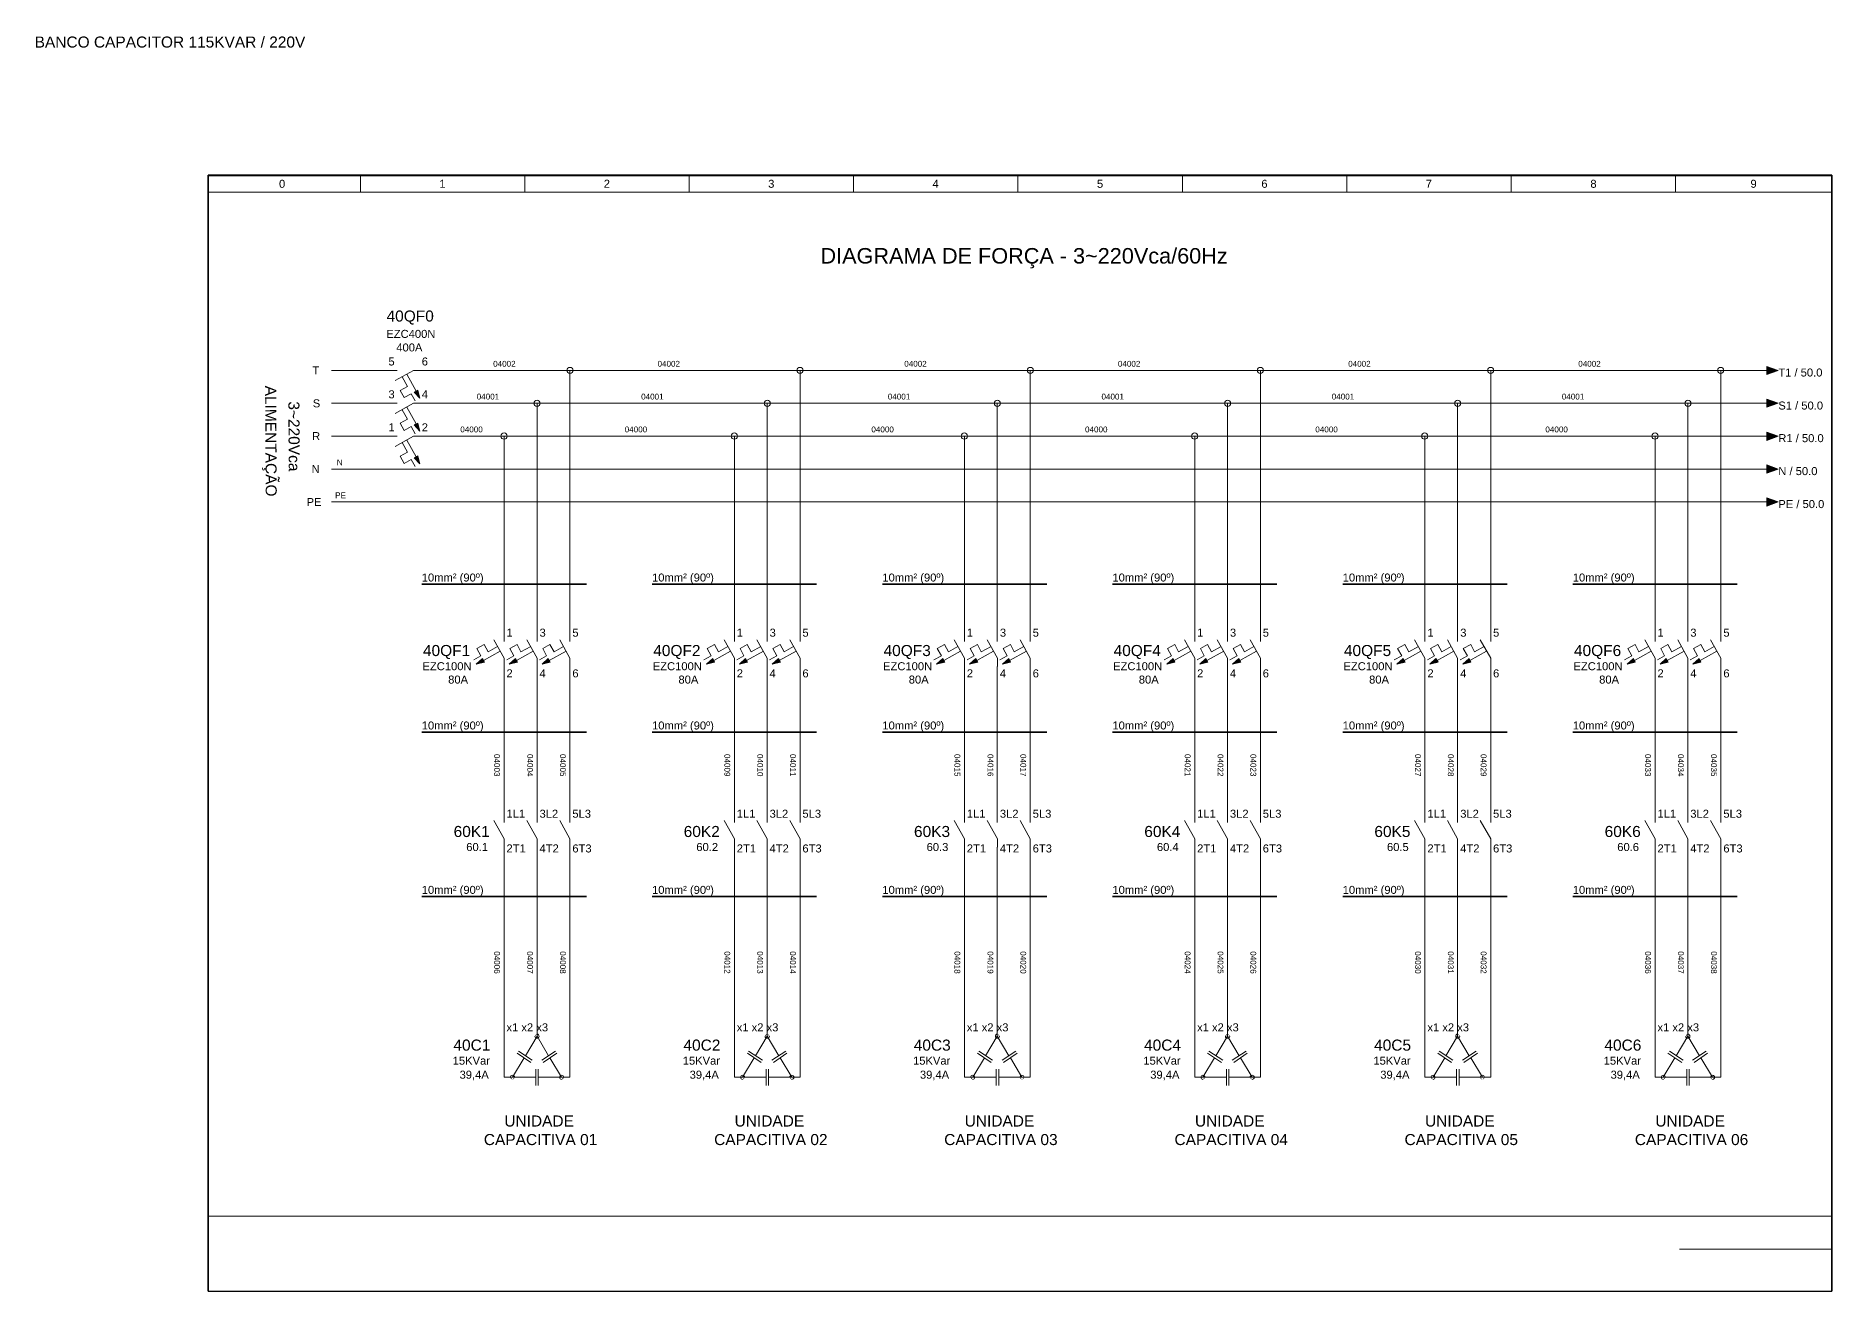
# Model space of a CAD drawing. Header units: millimetres. Extents: x 1004 to 59588, y 686 to 38112.
# Drawn here: x 1458 to 5899, y 686 to 3789 of the extents above; entities that cross this region are included whole.
import ezdxf

# ---------------------------------------------------------------- set-up
doc = ezdxf.new("R2010")
doc.units = ezdxf.units.MM
for name, color, linetype in [('PDF11_Geometry', 7, 'Continuous'), ('PDF11_Solid Fills', 7, 'Continuous'), ('PDF11_Text', 7, 'Continuous')]:
    doc.layers.add(name, color=color, linetype=linetype)
doc.styles.add('PDF Arial', font='arial.ttf')

msp = doc.modelspace()

# ---------------------------------------------------------------- hatches: boundary and pattern name
at = {"layer": 'PDF11_Geometry', "transparency": 33554559}
msp.add_hatch(color=256, dxfattribs=at).paths.add_polyline_path([(5741.71, 2635.75), (5745.24, 2635.75), (5747.01, 2636.93), (5745.24, 2638.11), (5741.71, 2638.11)])
h = msp.add_hatch(color=256, dxfattribs=at)
h.paths.add_polyline_path([(2697.01, 1315.75), (2701.71, 1315.75)], flags=0)
h.paths.add_polyline_path([(2697.01, 1321.05, 0.4166667), (2691.71, 1315.75)], flags=0)
h = msp.add_hatch(color=256, dxfattribs=at)
h.paths.add_polyline_path([(3265.83, 1315.75), (3271.12, 1315.75)], flags=0)
h.paths.add_polyline_path([(3271.12, 1315.75, 0.4166667), (3265.83, 1321.05)], flags=0)
h.paths.add_polyline_path([(3265.83, 1321.05, 0.4166667), (3260.53, 1315.75)], flags=0)
h = msp.add_hatch(color=256, dxfattribs=at)
h.paths.add_polyline_path([(3834.65, 1315.75), (3839.95, 1315.75)], flags=0)
h.paths.add_polyline_path([(3839.95, 1315.75, 0.4166667), (3834.65, 1321.05)], flags=0)
h = msp.add_hatch(color=256, dxfattribs=at)
h.paths.add_polyline_path([(4404.06, 1315.75), (4409.36, 1315.75)], flags=0)
h.paths.add_polyline_path([(4409.36, 1315.75, 0.4166667), (4404.06, 1321.05)], flags=0)
h.paths.add_polyline_path([(4404.06, 1321.05, 0.4166667), (4398.77, 1315.75)], flags=0)
h = msp.add_hatch(color=256, dxfattribs=at)
h.paths.add_polyline_path([(4972.89, 1315.75), (4978.18, 1315.75)], flags=0)
h.paths.add_polyline_path([(4978.18, 1315.75, 0.4166667), (4972.89, 1321.05)], flags=0)
h = msp.add_hatch(color=256, dxfattribs=at)
h.paths.add_polyline_path([(5542.3, 1315.75), (5547.01, 1315.75)], flags=0)
h.paths.add_polyline_path([(5542.3, 1321.05, 0.4166667), (5537.01, 1315.75)], flags=0)
h = msp.add_hatch(color=256, dxfattribs=at)
h.paths.add_polyline_path([(2635.83, 1214.58), (2641.12, 1214.58)], flags=0)
h.paths.add_polyline_path([(2630.53, 1214.58, 0.4166667), (2635.83, 1209.28)], flags=0)
h.paths.add_polyline_path([(2635.83, 1209.28, 0.4166667), (2641.12, 1214.58)], flags=0)
h = msp.add_hatch(color=256, dxfattribs=at)
h.paths.add_polyline_path([(2757.59, 1214.58), (2762.89, 1214.58)], flags=0)
h.paths.add_polyline_path([(2757.59, 1209.28, 0.4166667), (2762.89, 1214.58)], flags=0)
h = msp.add_hatch(color=256, dxfattribs=at)
h.paths.add_polyline_path([(3204.65, 1214.58), (3209.95, 1214.58)], flags=0)
h.paths.add_polyline_path([(3204.65, 1209.28, 0.4166667), (3209.95, 1214.58)], flags=0)
h = msp.add_hatch(color=256, dxfattribs=at)
h.paths.add_polyline_path([(3327.01, 1214.58), (3331.71, 1214.58)], flags=0)
h.paths.add_polyline_path([(3321.71, 1214.58, 0.4166667), (3327.01, 1209.28)], flags=0)
h = msp.add_hatch(color=256, dxfattribs=at)
h.paths.add_polyline_path([(3774.06, 1214.58), (3778.77, 1214.58)], flags=0)
h.paths.add_polyline_path([(3768.77, 1214.58, 0.4166667), (3774.06, 1209.28)], flags=0)
h = msp.add_hatch(color=256, dxfattribs=at)
h.paths.add_polyline_path([(3895.83, 1214.58), (3901.12, 1214.58)], flags=0)
h.paths.add_polyline_path([(3890.53, 1214.58, 0.4166667), (3895.83, 1209.28)], flags=0)
h.paths.add_polyline_path([(3895.83, 1209.28, 0.4166667), (3901.12, 1214.58)], flags=0)
h = msp.add_hatch(color=256, dxfattribs=at)
h.paths.add_polyline_path([(4342.89, 1214.58), (4348.18, 1214.58)], flags=0)
h.paths.add_polyline_path([(4342.89, 1209.28, 0.4166667), (4348.18, 1214.58)], flags=0)
h = msp.add_hatch(color=256, dxfattribs=at)
h.paths.add_polyline_path([(4465.24, 1214.58), (4469.95, 1214.58)], flags=0)
h.paths.add_polyline_path([(4459.95, 1214.58, 0.4166667), (4465.24, 1209.28)], flags=0)
h = msp.add_hatch(color=256, dxfattribs=at)
h.paths.add_polyline_path([(4912.3, 1214.58), (4917.01, 1214.58)], flags=0)
h.paths.add_polyline_path([(4907.01, 1214.58, 0.4166667), (4912.3, 1209.28)], flags=0)
h = msp.add_hatch(color=256, dxfattribs=at)
h.paths.add_polyline_path([(5034.06, 1214.58), (5039.36, 1214.58)], flags=0)
h.paths.add_polyline_path([(5028.77, 1214.58, 0.4166667), (5034.06, 1209.28)], flags=0)
h.paths.add_polyline_path([(5034.06, 1209.28, 0.4166667), (5039.36, 1214.58)], flags=0)
h = msp.add_hatch(color=256, dxfattribs=at)
h.paths.add_polyline_path([(5481.12, 1214.58), (5486.42, 1214.58)], flags=0)
h.paths.add_polyline_path([(5481.12, 1209.28, 0.4166667), (5486.42, 1214.58)], flags=0)
h = msp.add_hatch(color=256, dxfattribs=at)
h.paths.add_polyline_path([(5603.48, 1214.58), (5608.18, 1214.58)], flags=0)
h.paths.add_polyline_path([(5598.18, 1214.58, 0.4166667), (5603.48, 1209.28)], flags=0)

# ---------------------------------------------------------------- linework, layer by layer
at = {"layer": 'PDF11_Geometry', "lineweight": 25}
for points in [[(5898.18, 3445.17), (1883.48, 3445.17), (1883.48, 685.75), (5898.18, 685.75)], [(1883.48, 685.75), (1883.48, 3445.17)], [(5898.18, 3443.99), (1883.48, 3443.99)], [(5898.18, 685.75), (5898.18, 3445.17)]]:
    msp.add_lwpolyline(points, close=True, dxfattribs=at)
at = {"layer": 'PDF11_Geometry', "lineweight": 13}
for points in [[(2259.95, 3443.99), (2259.95, 3403.4)], [(2666.42, 3443.99), (2666.42, 3403.4)], [(3072.89, 3443.99), (3072.89, 3403.4)], [(3479.36, 3443.99), (3479.36, 3403.4)], [(3885.83, 3443.99), (3885.83, 3403.4)], [(4292.3, 3443.99), (4292.3, 3403.4)], [(4698.77, 3443.99), (4698.77, 3403.4)], [(5105.24, 3443.99), (5105.24, 3403.4)], [(5511.71, 3443.99), (5511.71, 3403.4)], [(1883.48, 3403.4), (5898.18, 3403.4)]]:
    msp.add_lwpolyline(points, dxfattribs=at)
at = {"layer": 'PDF11_Geometry', "lineweight": 18}
for points in [[(2188.77, 2962.23), (2331.12, 2962.23), (2351.12, 2962.23)], [(2345.83, 2936.93), (2391.71, 2962.23), (2412.3, 2962.23), (2778.18, 2962.23), (2778.18, 2311.64), (2778.18, 2291.64)], [(2363.48, 2946.34), (2376.42, 2922.81), (2358.18, 2912.81), (2368.18, 2895.17), (2385.83, 2904.58), (2395.83, 2886.93)], [(2374.65, 2952.81), (2397.59, 2911.05)], [(2757.59, 2962.23), (2798.18, 2962.23), (3347.01, 2962.23), (3347.01, 2311.64), (3347.01, 2291.64)], [(2778.18, 2962.23), (2778.18, 2941.64)], [(3327.01, 2962.23), (3367.59, 2962.23), (3916.42, 2962.23), (3916.42, 2311.64), (3916.42, 2291.64)], [(3347.01, 2962.23), (3347.01, 2941.64)], [(3895.83, 2962.23), (3936.42, 2962.23), (4485.24, 2962.23), (4485.24, 2311.64), (4485.24, 2291.64)], [(3916.42, 2962.23), (3916.42, 2941.64)], [(4465.24, 2962.23), (4505.83, 2962.23), (5054.65, 2962.23), (5054.65, 2311.64), (5054.65, 2291.64)], [(4485.24, 2962.23), (4485.24, 2941.64)], [(5034.06, 2962.23), (5074.65, 2962.23), (5623.48, 2962.23), (5623.48, 2311.64), (5623.48, 2291.64)], [(5054.65, 2962.23), (5054.65, 2941.64)], [(5603.48, 2962.23), (5644.06, 2962.23), (5745.24, 2962.23)], [(5623.48, 2962.23), (5623.48, 2941.64)], [(5725.24, 2962.23), (5737.59, 2962.23)], [(2188.77, 2881.05), (2331.12, 2881.05), (2351.12, 2881.05)], [(2345.83, 2855.75), (2391.71, 2881.05), (2412.3, 2881.05), (2697.01, 2881.05), (2697.01, 2311.64), (2697.01, 2291.64)], [(2395.83, 2805.75), (2385.83, 2823.4), (2368.18, 2813.99), (2358.18, 2831.64), (2376.42, 2841.64), (2363.48, 2865.17)], [(2374.65, 2871.64), (2397.59, 2829.87)], [(2676.42, 2881.05), (2717.01, 2881.05), (3265.83, 2881.05), (3265.83, 2311.64), (3265.83, 2291.64)], [(2697.01, 2881.05), (2697.01, 2860.46)], [(3245.24, 2881.05), (3286.42, 2881.05), (3834.65, 2881.05), (3834.65, 2311.64), (3834.65, 2291.64)], [(3265.83, 2881.05), (3265.83, 2860.46)], [(3814.65, 2881.05), (3855.24, 2881.05), (4404.06, 2881.05), (4404.06, 2311.64), (4404.06, 2291.64)], [(3834.65, 2881.05), (3834.65, 2860.46)], [(4383.48, 2881.05), (4424.06, 2881.05), (4972.89, 2881.05), (4972.89, 2311.64), (4972.89, 2291.64)], [(4404.06, 2881.05), (4404.06, 2860.46)], [(4952.89, 2881.05), (4993.48, 2881.05), (5542.3, 2881.05), (5542.3, 2311.64), (5542.3, 2291.64)], [(4972.89, 2881.05), (4972.89, 2860.46)], [(5521.71, 2881.05), (5562.3, 2881.05), (5745.24, 2881.05)], [(5542.3, 2881.05), (5542.3, 2860.46)], [(5725.24, 2881.05), (5737.59, 2881.05)], [(2188.77, 2799.87), (2331.12, 2799.87), (2351.12, 2799.87)], [(2345.83, 2773.99), (2391.71, 2799.87), (2412.3, 2799.87), (2615.24, 2799.87), (2615.24, 2311.64), (2615.24, 2291.64)], [(2595.24, 2799.87), (2635.83, 2799.87), (3184.65, 2799.87), (3184.65, 2311.64), (3184.65, 2291.64)], [(2615.24, 2799.87), (2615.24, 2779.28)], [(3164.06, 2799.87), (3204.65, 2799.87), (3753.48, 2799.87), (3753.48, 2311.64), (3753.48, 2291.64)], [(3184.65, 2799.87), (3184.65, 2779.28)], [(3733.48, 2799.87), (3774.06, 2799.87), (4322.89, 2799.87), (4322.89, 2311.64), (4322.89, 2291.64)], [(3753.48, 2799.87), (3753.48, 2779.28)], [(4302.3, 2799.87), (4342.89, 2799.87), (4891.71, 2799.87), (4891.71, 2311.64), (4891.71, 2291.64)], [(4322.89, 2799.87), (4322.89, 2779.28)], [(4871.71, 2799.87), (4912.3, 2799.87), (5461.12, 2799.87), (5461.12, 2311.64), (5461.12, 2291.64)], [(4891.71, 2799.87), (4891.71, 2779.28)], [(5440.53, 2799.87), (5481.12, 2799.87), (5745.24, 2799.87)], [(5461.12, 2799.87), (5461.12, 2779.28)], [(5725.24, 2799.87), (5737.59, 2799.87)], [(2395.83, 2724.58), (2385.83, 2742.23), (2368.18, 2732.23), (2358.18, 2750.46), (2376.42, 2759.87), (2363.48, 2783.99)], [(2374.65, 2789.87), (2397.59, 2748.7)], [(2188.77, 2718.11), (5745.24, 2718.11)], [(5725.24, 2718.11), (5737.59, 2718.11)], [(2188.77, 2636.93), (5745.24, 2636.93)], [(5725.24, 2636.93), (5737.59, 2636.93)], [(2540.53, 2246.93), (2558.18, 2256.93), (2548.18, 2274.58), (2566.42, 2284.58), (2575.83, 2266.34), (2599.36, 2279.28)], [(2564.65, 2245.17), (2605.83, 2268.11)], [(2589.95, 2296.34), (2615.24, 2251.05), (2615.24, 2230.46), (2615.24, 1864.58), (2615.24, 1844.58)], [(2621.71, 2246.93), (2639.36, 2256.93), (2629.36, 2274.58), (2647.59, 2284.58), (2657.01, 2266.34), (2681.12, 2279.28)], [(2645.83, 2245.17), (2687.01, 2268.11)], [(2671.12, 2296.34), (2697.01, 2251.05), (2697.01, 2230.46), (2697.01, 1864.58), (2697.01, 1844.58)], [(2702.89, 2246.93), (2720.53, 2256.93), (2711.12, 2274.58), (2728.77, 2284.58), (2738.77, 2266.34), (2762.3, 2279.28)], [(2727.01, 2245.17), (2768.77, 2268.11)], [(2752.89, 2296.34), (2778.18, 2251.05), (2778.18, 2230.46), (2778.18, 1864.58), (2778.18, 1844.58)], [(3109.36, 2246.93), (3127.01, 2256.93), (3117.59, 2274.58), (3135.24, 2284.58), (3145.24, 2266.34), (3168.77, 2279.28)], [(3133.48, 2245.17), (3175.24, 2268.11)], [(3159.36, 2296.34), (3184.65, 2251.05), (3184.65, 2230.46), (3184.65, 1864.58), (3184.65, 1844.58)], [(3190.53, 2246.93), (3208.18, 2256.93), (3198.77, 2274.58), (3216.42, 2284.58), (3226.42, 2266.34), (3249.95, 2279.28)], [(3214.65, 2245.17), (3256.42, 2268.11)], [(3240.53, 2296.34), (3265.83, 2251.05), (3265.83, 2230.46), (3265.83, 1864.58), (3265.83, 1844.58)], [(3271.71, 2246.93), (3289.95, 2256.93), (3279.95, 2274.58), (3297.59, 2284.58), (3307.59, 2266.34), (3331.12, 2279.28)], [(3295.83, 2245.17), (3337.59, 2268.11)], [(3321.71, 2296.34), (3347.01, 2251.05), (3347.01, 2230.46), (3347.01, 1864.58), (3347.01, 1844.58)], [(3678.18, 2246.93), (3696.42, 2256.93), (3686.42, 2274.58), (3704.06, 2284.58), (3714.06, 2266.34), (3737.59, 2279.28)], [(3702.89, 2245.17), (3744.06, 2268.11)], [(3728.18, 2296.34), (3753.48, 2251.05), (3753.48, 2230.46), (3753.48, 1864.58), (3753.48, 1844.58)], [(3759.95, 2246.93), (3777.59, 2256.93), (3767.59, 2274.58), (3785.83, 2284.58), (3795.24, 2266.34), (3819.36, 2279.28)], [(3784.06, 2245.17), (3825.24, 2268.11)], [(3809.36, 2296.34), (3835.24, 2251.05), (3835.24, 2230.46)], [(3841.12, 2246.93), (3858.77, 2256.93), (3849.36, 2274.58), (3867.01, 2284.58), (3876.42, 2266.34), (3900.53, 2279.28)], [(3865.24, 2245.17), (3907.01, 2268.11)], [(3891.12, 2296.34), (3916.42, 2251.05), (3916.42, 2230.46), (3916.42, 1864.58), (3916.42, 1844.58)], [(4247.59, 2246.93), (4265.24, 2256.93), (4255.83, 2274.58), (4273.48, 2284.58), (4282.89, 2266.34), (4307.01, 2279.28)], [(4271.71, 2245.17), (4313.48, 2268.11)], [(4297.59, 2296.34), (4322.89, 2251.05), (4322.89, 2230.46), (4322.89, 1864.58), (4322.89, 1844.58)], [(4328.77, 2246.93), (4346.42, 2256.93), (4337.01, 2274.58), (4354.65, 2284.58), (4364.65, 2266.34), (4388.18, 2279.28)], [(4352.89, 2245.17), (4394.65, 2268.11)], [(4378.77, 2296.34), (4404.06, 2251.05), (4404.06, 2230.46), (4404.06, 1864.58), (4404.06, 1844.58)], [(4409.95, 2246.93), (4428.18, 2256.93), (4418.18, 2274.58), (4435.83, 2284.58), (4445.83, 2266.34), (4469.36, 2279.28)], [(4434.06, 2245.17), (4475.83, 2268.11)], [(4459.95, 2296.34), (4485.24, 2251.05), (4485.24, 2230.46), (4485.24, 1864.58), (4485.24, 1844.58)], [(4816.42, 2246.93), (4834.65, 2256.93), (4824.65, 2274.58), (4842.3, 2284.58), (4852.3, 2266.34), (4875.83, 2279.28)], [(4840.53, 2245.17), (4882.3, 2268.11)], [(4866.42, 2296.34), (4891.71, 2251.05), (4891.71, 2230.46), (4891.71, 1864.58), (4891.71, 1844.58)], [(4898.18, 2246.93), (4915.83, 2256.93), (4905.83, 2274.58), (4924.06, 2284.58), (4933.48, 2266.34), (4957.01, 2279.28)], [(4922.3, 2245.17), (4963.48, 2268.11)], [(4947.59, 2296.34), (4972.89, 2251.05), (4972.89, 2230.46), (4972.89, 1864.58), (4972.89, 1844.58)], [(4979.36, 2246.93), (4997.01, 2256.93), (4987.01, 2274.58), (5005.24, 2284.58), (5014.65, 2266.34), (5038.77, 2279.28)], [(5003.48, 2245.17), (5044.65, 2268.11)], [(5028.77, 2296.34), (5054.65, 2251.05), (5054.65, 2230.46), (5054.65, 1864.58), (5054.65, 1844.58)], [(5385.83, 2246.93), (5403.48, 2256.93), (5394.06, 2274.58), (5411.71, 2284.58), (5421.12, 2266.34), (5445.24, 2279.28)], [(5409.95, 2245.17), (5451.71, 2268.11)], [(5435.83, 2296.34), (5461.12, 2251.05), (5461.12, 2230.46), (5461.12, 1864.58), (5461.12, 1844.58)], [(5467.01, 2246.93), (5484.65, 2256.93), (5475.24, 2274.58), (5492.89, 2284.58), (5502.89, 2266.34), (5526.42, 2279.28)], [(5491.12, 2245.17), (5532.89, 2268.11)], [(5517.01, 2296.34), (5542.3, 2251.05), (5542.3, 2230.46), (5542.3, 1864.58), (5542.3, 1844.58)], [(5548.18, 2246.93), (5566.42, 2256.93), (5556.42, 2274.58), (5574.06, 2284.58), (5584.06, 2266.34), (5607.59, 2279.28)], [(5572.3, 2245.17), (5614.06, 2268.11)], [(5598.18, 2296.34), (5623.48, 2251.05), (5623.48, 2230.46), (5623.48, 1864.58), (5623.48, 1844.58)], [(3834.65, 2230.46), (3834.65, 1864.58), (3834.65, 1844.58)], [(2589.95, 1849.28), (2615.24, 1803.99), (2615.24, 1783.4), (2615.24, 1336.34), (2615.24, 1214.58), (2693.48, 1214.58)], [(2671.12, 1849.28), (2697.01, 1803.99), (2697.01, 1783.4), (2697.01, 1336.34), (2697.01, 1315.75), (2668.18, 1267.52)], [(2752.89, 1849.28), (2778.18, 1803.99), (2778.18, 1783.4), (2778.18, 1336.34), (2778.18, 1214.58), (2699.95, 1214.58)], [(3159.36, 1849.28), (3184.65, 1803.99), (3184.65, 1783.4), (3184.65, 1336.34), (3184.65, 1214.58), (3262.89, 1214.58)], [(3240.53, 1849.28), (3265.83, 1803.99), (3265.83, 1783.4), (3265.83, 1336.34), (3265.83, 1315.75), (3237.01, 1267.52)], [(3321.71, 1849.28), (3347.01, 1803.99), (3347.01, 1783.4), (3347.01, 1336.34), (3347.01, 1214.58), (3268.77, 1214.58)], [(3728.18, 1849.28), (3753.48, 1803.99), (3753.48, 1783.4), (3753.48, 1336.34), (3753.48, 1214.58), (3831.71, 1214.58)], [(3809.36, 1849.28), (3835.24, 1803.99), (3835.24, 1783.4)], [(3891.12, 1849.28), (3916.42, 1803.99), (3916.42, 1783.4), (3916.42, 1336.34), (3916.42, 1214.58), (3838.18, 1214.58)], [(4297.59, 1849.28), (4322.89, 1803.99), (4322.89, 1783.4), (4322.89, 1336.34), (4322.89, 1214.58), (4401.12, 1214.58)], [(4378.77, 1849.28), (4404.06, 1803.99), (4404.06, 1783.4), (4404.06, 1336.34), (4404.06, 1315.75), (4375.24, 1267.52)], [(4459.95, 1849.28), (4485.24, 1803.99), (4485.24, 1783.4), (4485.24, 1336.34), (4485.24, 1214.58), (4407.01, 1214.58)], [(4866.42, 1849.28), (4891.71, 1803.99), (4891.71, 1783.4), (4891.71, 1336.34), (4891.71, 1214.58), (4969.95, 1214.58)], [(4947.59, 1849.28), (4972.89, 1803.99), (4972.89, 1783.4), (4972.89, 1336.34), (4972.89, 1315.75), (4944.06, 1267.52)], [(5028.77, 1849.28), (5054.65, 1803.99), (5054.65, 1783.4), (5054.65, 1336.34), (5054.65, 1214.58), (4976.42, 1214.58)], [(5435.83, 1849.28), (5461.12, 1803.99), (5461.12, 1783.4), (5461.12, 1336.34), (5461.12, 1214.58), (5539.36, 1214.58)], [(5517.01, 1849.28), (5542.3, 1803.99), (5542.3, 1783.4), (5542.3, 1336.34), (5542.3, 1315.75), (5513.48, 1267.52)], [(5598.18, 1849.28), (5623.48, 1803.99), (5623.48, 1783.4), (5623.48, 1336.34), (5623.48, 1214.58), (5545.24, 1214.58)], [(3834.65, 1783.4), (3834.65, 1336.34), (3834.65, 1315.75), (3805.83, 1267.52)], [(2697.01, 1315.75), (2725.24, 1267.52)], [(3265.83, 1315.75), (3294.65, 1267.52)], [(3834.65, 1315.75), (3863.48, 1267.52)], [(4404.06, 1315.75), (4432.89, 1267.52)], [(4972.89, 1315.75), (5001.71, 1267.52)], [(5542.3, 1315.75), (5571.12, 1267.52)], [(2664.65, 1262.81), (2635.83, 1214.58)], [(2647.59, 1273.99), (2681.71, 1251.05)], [(2651.12, 1278.7), (2684.65, 1256.34)], [(2708.77, 1256.34), (2742.3, 1278.7)], [(2712.3, 1251.05), (2745.83, 1273.99)], [(2728.77, 1262.81), (2757.59, 1214.58)], [(3233.48, 1262.81), (3204.65, 1214.58)], [(3217.01, 1273.99), (3250.53, 1251.05)], [(3219.95, 1278.7), (3254.06, 1256.34)], [(3277.59, 1256.34), (3311.71, 1278.7)], [(3281.12, 1251.05), (3314.65, 1273.99)], [(3298.18, 1262.81), (3327.01, 1214.58)], [(3802.89, 1262.81), (3774.06, 1214.58)], [(3785.83, 1273.99), (3819.95, 1251.05)], [(3789.36, 1278.7), (3822.89, 1256.34)], [(3847.01, 1256.34), (3880.53, 1278.7)], [(3849.95, 1251.05), (3884.06, 1273.99)], [(3867.01, 1262.81), (3895.83, 1214.58)], [(4371.71, 1262.81), (4342.89, 1214.58)], [(4354.65, 1273.99), (4388.77, 1251.05)], [(4358.18, 1278.7), (4392.3, 1256.34)], [(4415.83, 1256.34), (4449.95, 1278.7)], [(4419.36, 1251.05), (4452.89, 1273.99)], [(4436.42, 1262.81), (4465.24, 1214.58)], [(4941.12, 1262.81), (4912.3, 1214.58)], [(4924.06, 1273.99), (4958.18, 1251.05)], [(4927.59, 1278.7), (4961.12, 1256.34)], [(4985.24, 1256.34), (5018.77, 1278.7)], [(4988.18, 1251.05), (5022.3, 1273.99)], [(5005.24, 1262.81), (5034.06, 1214.58)], [(5509.95, 1262.81), (5481.12, 1214.58)], [(5492.89, 1273.99), (5527.01, 1251.05)], [(5496.42, 1278.7), (5530.53, 1256.34)], [(5554.06, 1256.34), (5587.59, 1278.7)], [(5557.59, 1251.05), (5591.12, 1273.99)], [(5574.65, 1262.81), (5603.48, 1214.58)], [(2693.48, 1234.58), (2693.48, 1193.99)], [(2699.95, 1234.58), (2699.95, 1193.99)], [(3262.89, 1234.58), (3262.89, 1193.99)], [(3268.77, 1234.58), (3268.77, 1193.99)], [(3831.71, 1234.58), (3831.71, 1193.99)], [(3838.18, 1234.58), (3838.18, 1193.99)], [(4401.12, 1234.58), (4401.12, 1193.99)], [(4407.01, 1234.58), (4407.01, 1193.99)], [(4969.95, 1234.58), (4969.95, 1193.99)], [(4976.42, 1234.58), (4976.42, 1193.99)], [(5539.36, 1234.58), (5539.36, 1193.99)], [(5545.24, 1234.58), (5545.24, 1193.99)]]:
    msp.add_lwpolyline(points, dxfattribs=at)
for points in [[(5737.59, 2952.23), (5737.59, 2972.23), (5765.83, 2962.23)], [(2407.01, 2893.4), (2401.71, 2913.4), (2392.89, 2908.7)], [(5737.59, 2871.05), (5737.59, 2891.05), (5765.83, 2881.05)], [(2407.01, 2812.23), (2401.71, 2832.23), (2392.89, 2827.52)], [(5737.59, 2789.28), (5737.59, 2809.87), (5765.83, 2799.87)], [(2407.01, 2731.05), (2401.71, 2751.05), (2392.89, 2746.34)], [(5737.59, 2708.11), (5737.59, 2728.7), (5765.83, 2718.11)], [(5737.59, 2626.93), (5737.59, 2646.93), (5765.83, 2636.93)], [(2567.01, 2241.05), (2546.42, 2235.75), (2561.71, 2249.87)], [(2648.18, 2241.05), (2627.59, 2235.75), (2643.48, 2249.87)], [(2729.36, 2241.05), (2709.36, 2235.75), (2724.65, 2249.87)], [(3135.83, 2241.05), (3115.83, 2235.75), (3131.12, 2249.87)], [(3217.01, 2241.05), (3197.01, 2235.75), (3212.3, 2249.87)], [(3298.77, 2241.05), (3278.18, 2235.75), (3293.48, 2249.87)], [(3705.24, 2241.05), (3684.65, 2235.75), (3699.95, 2249.87)], [(3786.42, 2241.05), (3765.83, 2235.75), (3781.71, 2249.87)], [(3867.59, 2241.05), (3847.59, 2235.75), (3862.89, 2249.87)], [(4274.06, 2241.05), (4254.06, 2235.75), (4269.36, 2249.87)], [(4355.24, 2241.05), (4335.24, 2235.75), (4350.53, 2249.87)], [(4437.01, 2241.05), (4416.42, 2235.75), (4431.71, 2249.87)], [(4843.48, 2241.05), (4822.89, 2235.75), (4838.18, 2249.87)], [(4924.65, 2241.05), (4904.06, 2235.75), (4919.36, 2249.87)], [(5005.83, 2241.05), (4985.83, 2235.75), (5001.12, 2249.87)], [(5412.3, 2241.05), (5392.3, 2235.75), (5407.59, 2249.87)], [(5493.48, 2241.05), (5473.48, 2235.75), (5488.77, 2249.87)], [(5574.65, 2241.05), (5554.65, 2235.75), (5569.95, 2249.87)]]:
    msp.add_lwpolyline(points, close=True, dxfattribs=at)
at = {"layer": 'PDF11_Geometry', "lineweight": 35}
for points in [[(2412.3, 2433.99), (2818.77, 2433.99)], [(2981.12, 2433.99), (3387.59, 2433.99)], [(3550.53, 2433.99), (3957.01, 2433.99)], [(4119.36, 2433.99), (4525.83, 2433.99)], [(4688.77, 2433.99), (5095.24, 2433.99)], [(5257.59, 2433.99), (5664.06, 2433.99)], [(2412.3, 2068.11), (2818.77, 2068.11)], [(2981.12, 2068.11), (3387.59, 2068.11)], [(3550.53, 2068.11), (3957.01, 2068.11)], [(4119.36, 2068.11), (4525.83, 2068.11)], [(4688.77, 2068.11), (5095.24, 2068.11)], [(5257.59, 2068.11), (5664.06, 2068.11)], [(2412.3, 1661.64), (2818.77, 1661.64)], [(2981.12, 1661.64), (3387.59, 1661.64)], [(3550.53, 1661.64), (3957.01, 1661.64)], [(4119.36, 1661.64), (4525.83, 1661.64)], [(4688.77, 1661.64), (5095.24, 1661.64)], [(5257.59, 1661.64), (5664.06, 1661.64)]]:
    msp.add_lwpolyline(points, dxfattribs=at)
at = {"layer": 'PDF11_Geometry', "lineweight": 9}
for points in [[(1883.48, 871.05), (5898.77, 871.05)], [(5521.71, 789.28), (5897.01, 789.28)]]:
    msp.add_lwpolyline(points, dxfattribs=at)
at = {"layer": 'PDF11_Geometry', "color": 7, "lineweight": 13, "true_color": 0xffffff}
msp.add_lwpolyline([(1883.77, 685.75), (1883.48, 686.05)], dxfattribs=at)
at = {"layer": 'PDF11_Geometry', "lineweight": 25}
msp.add_lwpolyline([(1883.48, 685.75), (5898.18, 685.75)], dxfattribs=at)
msp.add_lwpolyline([(1883.48, 685.75), (5898.18, 685.75)], dxfattribs=at)
at = {"layer": 'PDF11_Geometry', "lineweight": 18}
for points in [[(2778.18, 2969.87), (2774.06, 2969.87), (2770.53, 2966.34), (2770.53, 2962.23)], [(2770.53, 2962.23), (2770.53, 2958.11), (2774.06, 2954.58), (2778.18, 2954.58)], [(2785.83, 2962.23), (2785.83, 2966.34), (2782.3, 2969.87), (2778.18, 2969.87)], [(2778.18, 2954.58), (2782.3, 2954.58), (2785.83, 2958.11), (2785.83, 2962.23)], [(3347.01, 2969.87), (3342.89, 2969.87), (3339.36, 2966.34), (3339.36, 2962.23)], [(3339.36, 2962.23), (3339.36, 2958.11), (3342.89, 2954.58), (3347.01, 2954.58)], [(3354.65, 2962.23), (3354.65, 2966.34), (3351.12, 2969.87), (3347.01, 2969.87)], [(3347.01, 2954.58), (3351.12, 2954.58), (3354.65, 2958.11), (3354.65, 2962.23)], [(3916.42, 2969.87), (3912.3, 2969.87), (3908.77, 2966.34), (3908.77, 2962.23)], [(3908.77, 2962.23), (3908.77, 2958.11), (3912.3, 2954.58), (3916.42, 2954.58)], [(3924.06, 2962.23), (3924.06, 2966.34), (3920.53, 2969.87), (3916.42, 2969.87)], [(3916.42, 2954.58), (3920.53, 2954.58), (3924.06, 2958.11), (3924.06, 2962.23)], [(4485.24, 2969.87), (4481.12, 2969.87), (4477.59, 2966.34), (4477.59, 2962.23)], [(4477.59, 2962.23), (4477.59, 2958.11), (4481.12, 2954.58), (4485.24, 2954.58)], [(4492.89, 2962.23), (4492.89, 2966.34), (4489.36, 2969.87), (4485.24, 2969.87)], [(4485.24, 2954.58), (4489.36, 2954.58), (4492.89, 2958.11), (4492.89, 2962.23)], [(5054.65, 2969.87), (5049.95, 2969.87), (5047.01, 2966.34), (5047.01, 2962.23)], [(5047.01, 2962.23), (5047.01, 2958.11), (5049.95, 2954.58), (5054.65, 2954.58)], [(5062.3, 2962.23), (5062.3, 2966.34), (5058.77, 2969.87), (5054.65, 2969.87)], [(5054.65, 2954.58), (5058.77, 2954.58), (5062.3, 2958.11), (5062.3, 2962.23)], [(5623.48, 2969.87), (5619.36, 2969.87), (5615.83, 2966.34), (5615.83, 2962.23)], [(5615.83, 2962.23), (5615.83, 2958.11), (5619.36, 2954.58), (5623.48, 2954.58)], [(5631.12, 2962.23), (5631.12, 2966.34), (5627.59, 2969.87), (5623.48, 2969.87)], [(5623.48, 2954.58), (5627.59, 2954.58), (5631.12, 2958.11), (5631.12, 2962.23)], [(2697.01, 2888.7), (2692.3, 2888.7), (2689.36, 2885.17), (2689.36, 2881.05)], [(2704.65, 2881.05), (2704.65, 2885.17), (2701.12, 2888.7), (2697.01, 2888.7)], [(3265.83, 2888.7), (3261.71, 2888.7), (3258.18, 2885.17), (3258.18, 2881.05)], [(3273.48, 2881.05), (3273.48, 2885.17), (3269.95, 2888.7), (3265.83, 2888.7)], [(3834.65, 2888.7), (3830.53, 2888.7), (3827.59, 2885.17), (3827.59, 2881.05)], [(3842.3, 2881.05), (3842.3, 2885.17), (3839.36, 2888.7), (3834.65, 2888.7)], [(4404.06, 2888.7), (4399.95, 2888.7), (4396.42, 2885.17), (4396.42, 2881.05)], [(4411.71, 2881.05), (4411.71, 2885.17), (4408.18, 2888.7), (4404.06, 2888.7)], [(4972.89, 2888.7), (4968.77, 2888.7), (4965.24, 2885.17), (4965.24, 2881.05)], [(4980.53, 2881.05), (4980.53, 2885.17), (4977.59, 2888.7), (4972.89, 2888.7)], [(5542.3, 2888.7), (5538.18, 2888.7), (5534.65, 2885.17), (5534.65, 2881.05)], [(5549.95, 2881.05), (5549.95, 2885.17), (5546.42, 2888.7), (5542.3, 2888.7)], [(2689.36, 2881.05), (2689.36, 2876.93), (2692.3, 2873.4), (2697.01, 2873.4)], [(2697.01, 2873.4), (2701.12, 2873.4), (2704.65, 2876.93), (2704.65, 2881.05)], [(3258.18, 2881.05), (3258.18, 2876.93), (3261.71, 2873.4), (3265.83, 2873.4)], [(3265.83, 2873.4), (3269.95, 2873.4), (3273.48, 2876.93), (3273.48, 2881.05)], [(3827.59, 2881.05), (3827.59, 2876.93), (3830.53, 2873.4), (3834.65, 2873.4)], [(3834.65, 2873.4), (3839.36, 2873.4), (3842.3, 2876.93), (3842.3, 2881.05)], [(4396.42, 2881.05), (4396.42, 2876.93), (4399.95, 2873.4), (4404.06, 2873.4)], [(4404.06, 2873.4), (4408.18, 2873.4), (4411.71, 2876.93), (4411.71, 2881.05)], [(4965.24, 2881.05), (4965.24, 2876.93), (4968.77, 2873.4), (4972.89, 2873.4)], [(4972.89, 2873.4), (4977.59, 2873.4), (4980.53, 2876.93), (4980.53, 2881.05)], [(5534.65, 2881.05), (5534.65, 2876.93), (5538.18, 2873.4), (5542.3, 2873.4)], [(5542.3, 2873.4), (5546.42, 2873.4), (5549.95, 2876.93), (5549.95, 2881.05)], [(2615.24, 2807.52), (2611.12, 2807.52), (2607.59, 2803.99), (2607.59, 2799.87)], [(2607.59, 2799.87), (2607.59, 2795.17), (2611.12, 2792.23), (2615.24, 2792.23)], [(2622.89, 2799.87), (2622.89, 2803.99), (2619.95, 2807.52), (2615.24, 2807.52)], [(2615.24, 2792.23), (2619.95, 2792.23), (2622.89, 2795.17), (2622.89, 2799.87)], [(3184.65, 2807.52), (3180.53, 2807.52), (3177.01, 2803.99), (3177.01, 2799.87)], [(3177.01, 2799.87), (3177.01, 2795.17), (3180.53, 2792.23), (3184.65, 2792.23)], [(3192.3, 2799.87), (3192.3, 2803.99), (3188.77, 2807.52), (3184.65, 2807.52)], [(3184.65, 2792.23), (3188.77, 2792.23), (3192.3, 2795.17), (3192.3, 2799.87)], [(3753.48, 2807.52), (3749.36, 2807.52), (3745.83, 2803.99), (3745.83, 2799.87)], [(3745.83, 2799.87), (3745.83, 2795.17), (3749.36, 2792.23), (3753.48, 2792.23)], [(3761.12, 2799.87), (3761.12, 2803.99), (3757.59, 2807.52), (3753.48, 2807.52)], [(3753.48, 2792.23), (3757.59, 2792.23), (3761.12, 2795.17), (3761.12, 2799.87)], [(4322.89, 2807.52), (4318.77, 2807.52), (4315.24, 2803.99), (4315.24, 2799.87)], [(4315.24, 2799.87), (4315.24, 2795.17), (4318.77, 2792.23), (4322.89, 2792.23)], [(4330.53, 2799.87), (4330.53, 2803.99), (4327.01, 2807.52), (4322.89, 2807.52)], [(4322.89, 2792.23), (4327.01, 2792.23), (4330.53, 2795.17), (4330.53, 2799.87)], [(4891.71, 2807.52), (4887.59, 2807.52), (4884.06, 2803.99), (4884.06, 2799.87)], [(4884.06, 2799.87), (4884.06, 2795.17), (4887.59, 2792.23), (4891.71, 2792.23)], [(4899.36, 2799.87), (4899.36, 2803.99), (4895.83, 2807.52), (4891.71, 2807.52)], [(4891.71, 2792.23), (4895.83, 2792.23), (4899.36, 2795.17), (4899.36, 2799.87)], [(5461.12, 2807.52), (5456.42, 2807.52), (5453.48, 2803.99), (5453.48, 2799.87)], [(5453.48, 2799.87), (5453.48, 2795.17), (5456.42, 2792.23), (5461.12, 2792.23)], [(5468.77, 2799.87), (5468.77, 2803.99), (5465.24, 2807.52), (5461.12, 2807.52)], [(5461.12, 2792.23), (5465.24, 2792.23), (5468.77, 2795.17), (5468.77, 2799.87)], [(2691.71, 1315.75), (2691.71, 1312.81), (2694.06, 1311.05), (2697.01, 1311.05)], [(2701.71, 1315.75), (2701.71, 1318.7), (2699.36, 1321.05), (2697.01, 1321.05)], [(2697.01, 1311.05), (2699.36, 1311.05), (2701.71, 1312.81), (2701.71, 1315.75)], [(3260.53, 1315.75), (3260.53, 1312.81), (3262.89, 1311.05), (3265.83, 1311.05)], [(3265.83, 1311.05), (3268.77, 1311.05), (3271.12, 1312.81), (3271.12, 1315.75)], [(3834.65, 1321.05), (3832.3, 1321.05), (3829.95, 1318.7), (3829.95, 1315.75)], [(3829.95, 1315.75), (3829.95, 1312.81), (3832.3, 1311.05), (3834.65, 1311.05)], [(3834.65, 1311.05), (3837.59, 1311.05), (3839.95, 1312.81), (3839.95, 1315.75)], [(4398.77, 1315.75), (4398.77, 1312.81), (4401.12, 1311.05), (4404.06, 1311.05)], [(4404.06, 1311.05), (4407.01, 1311.05), (4409.36, 1312.81), (4409.36, 1315.75)], [(4972.89, 1321.05), (4970.53, 1321.05), (4968.18, 1318.7), (4968.18, 1315.75)], [(4968.18, 1315.75), (4968.18, 1312.81), (4970.53, 1311.05), (4972.89, 1311.05)], [(4972.89, 1311.05), (4975.83, 1311.05), (4978.18, 1312.81), (4978.18, 1315.75)], [(5537.01, 1315.75), (5537.01, 1312.81), (5539.36, 1311.05), (5542.3, 1311.05)], [(5547.01, 1315.75), (5547.01, 1318.7), (5545.24, 1321.05), (5542.3, 1321.05)], [(5542.3, 1311.05), (5545.24, 1311.05), (5547.01, 1312.81), (5547.01, 1315.75)], [(2635.83, 1219.28), (2632.89, 1219.28), (2630.53, 1216.93), (2630.53, 1214.58)], [(2641.12, 1214.58), (2641.12, 1216.93), (2638.77, 1219.28), (2635.83, 1219.28)], [(2757.59, 1219.28), (2754.65, 1219.28), (2752.89, 1216.93), (2752.89, 1214.58)], [(2752.89, 1214.58), (2752.89, 1211.64), (2754.65, 1209.28), (2757.59, 1209.28)], [(2762.89, 1214.58), (2762.89, 1216.93), (2760.53, 1219.28), (2757.59, 1219.28)], [(3204.65, 1219.28), (3202.3, 1219.28), (3199.95, 1216.93), (3199.95, 1214.58)], [(3199.95, 1214.58), (3199.95, 1211.64), (3202.3, 1209.28), (3204.65, 1209.28)], [(3209.95, 1214.58), (3209.95, 1216.93), (3207.59, 1219.28), (3204.65, 1219.28)], [(3327.01, 1219.28), (3324.06, 1219.28), (3321.71, 1216.93), (3321.71, 1214.58)], [(3331.71, 1214.58), (3331.71, 1216.93), (3329.36, 1219.28), (3327.01, 1219.28)], [(3327.01, 1209.28), (3329.36, 1209.28), (3331.71, 1211.64), (3331.71, 1214.58)], [(3774.06, 1219.28), (3771.12, 1219.28), (3768.77, 1216.93), (3768.77, 1214.58)], [(3778.77, 1214.58), (3778.77, 1216.93), (3777.01, 1219.28), (3774.06, 1219.28)], [(3774.06, 1209.28), (3777.01, 1209.28), (3778.77, 1211.64), (3778.77, 1214.58)], [(3895.83, 1219.28), (3892.89, 1219.28), (3890.53, 1216.93), (3890.53, 1214.58)], [(3901.12, 1214.58), (3901.12, 1216.93), (3898.77, 1219.28), (3895.83, 1219.28)], [(4342.89, 1219.28), (4340.53, 1219.28), (4338.18, 1216.93), (4338.18, 1214.58)], [(4338.18, 1214.58), (4338.18, 1211.64), (4340.53, 1209.28), (4342.89, 1209.28)], [(4348.18, 1214.58), (4348.18, 1216.93), (4345.83, 1219.28), (4342.89, 1219.28)], [(4465.24, 1219.28), (4462.3, 1219.28), (4459.95, 1216.93), (4459.95, 1214.58)], [(4469.95, 1214.58), (4469.95, 1216.93), (4467.59, 1219.28), (4465.24, 1219.28)], [(4465.24, 1209.28), (4467.59, 1209.28), (4469.95, 1211.64), (4469.95, 1214.58)], [(4912.3, 1219.28), (4909.36, 1219.28), (4907.01, 1216.93), (4907.01, 1214.58)], [(4917.01, 1214.58), (4917.01, 1216.93), (4915.24, 1219.28), (4912.3, 1219.28)], [(4912.3, 1209.28), (4915.24, 1209.28), (4917.01, 1211.64), (4917.01, 1214.58)], [(5034.06, 1219.28), (5031.12, 1219.28), (5028.77, 1216.93), (5028.77, 1214.58)], [(5039.36, 1214.58), (5039.36, 1216.93), (5037.01, 1219.28), (5034.06, 1219.28)], [(5481.12, 1219.28), (5478.18, 1219.28), (5476.42, 1216.93), (5476.42, 1214.58)], [(5476.42, 1214.58), (5476.42, 1211.64), (5478.18, 1209.28), (5481.12, 1209.28)], [(5486.42, 1214.58), (5486.42, 1216.93), (5484.06, 1219.28), (5481.12, 1219.28)], [(5603.48, 1219.28), (5600.53, 1219.28), (5598.18, 1216.93), (5598.18, 1214.58)], [(5608.18, 1214.58), (5608.18, 1216.93), (5605.83, 1219.28), (5603.48, 1219.28)], [(5603.48, 1209.28), (5605.83, 1209.28), (5608.18, 1211.64), (5608.18, 1214.58)]]:
    msp.add_open_spline(points, degree=3, dxfattribs=at)
at = {"layer": 'PDF11_Solid Fills', "lineweight": 18, "transparency": 33554559}
for points in [[(5737.59, 2972.23), (5765.83, 2962.23), (5737.59, 2952.23)], [(2407.01, 2893.4), (2392.89, 2908.7), (2401.71, 2913.4)], [(5737.59, 2891.05), (5765.83, 2881.05), (5737.59, 2871.05)], [(2407.01, 2812.23), (2392.89, 2827.52), (2401.71, 2832.23)], [(5737.59, 2809.87), (5765.83, 2799.87), (5737.59, 2789.28)], [(2407.01, 2731.05), (2392.89, 2746.34), (2401.71, 2751.05)], [(5737.59, 2728.7), (5765.83, 2718.11), (5737.59, 2708.11)], [(5737.59, 2646.93), (5765.83, 2636.93), (5737.59, 2626.93)], [(2546.42, 2235.75), (2561.71, 2249.87), (2567.01, 2241.05)], [(2627.59, 2235.75), (2643.48, 2249.87), (2648.18, 2241.05)], [(2709.36, 2235.75), (2724.65, 2249.87), (2729.36, 2241.05)], [(3115.83, 2235.75), (3131.12, 2249.87), (3135.83, 2241.05)], [(3197.01, 2235.75), (3212.3, 2249.87), (3217.01, 2241.05)], [(3278.18, 2235.75), (3293.48, 2249.87), (3298.77, 2241.05)], [(3684.65, 2235.75), (3699.95, 2249.87), (3705.24, 2241.05)], [(3765.83, 2235.75), (3781.71, 2249.87), (3786.42, 2241.05)], [(3847.59, 2235.75), (3862.89, 2249.87), (3867.59, 2241.05)], [(4254.06, 2235.75), (4269.36, 2249.87), (4274.06, 2241.05)], [(4335.24, 2235.75), (4350.53, 2249.87), (4355.24, 2241.05)], [(4416.42, 2235.75), (4431.71, 2249.87), (4437.01, 2241.05)], [(4822.89, 2235.75), (4838.18, 2249.87), (4843.48, 2241.05)], [(4904.06, 2235.75), (4919.36, 2249.87), (4924.65, 2241.05)], [(4985.83, 2235.75), (5001.12, 2249.87), (5005.83, 2241.05)], [(5392.3, 2235.75), (5407.59, 2249.87), (5412.3, 2241.05)], [(5473.48, 2235.75), (5488.77, 2249.87), (5493.48, 2241.05)], [(5554.65, 2235.75), (5569.95, 2249.87), (5574.65, 2241.05)]]:
    msp.add_solid(points, dxfattribs=at)

# ---------------------------------------------------------------- texts
at = {"layer": 'PDF11_Text', "attachment_point": 7, "style": 'PDF Arial'}
for s, insert, char_height in [('BANCO CAPACITOR 115KVAR / 220V', (1454.6, 3760.16), 27.3696), ('0', (2058.77, 3413.57), 19.79), ('1', (2455.24, 3413.99), 19.79), ('2', (2861.72, 3413.99), 19.79), ('3', (3268.19, 3413.57), 19.79), ('4', (3674.66, 3413.99), 19.79), ('5', (4081.13, 3413.57), 19.79), ('6', (4487.61, 3413.57), 19.79), ('7', (4894.08, 3413.99), 19.79), ('8', (5301.14, 3413.53), 19.79), ('9', (5697.03, 3413.6), 19.79), ('DIAGRAMA DE FORÇA - 3~220Vca/60Hz', (3397.6, 3214.7), 38.3174), ('40QF0', (2324.65, 3075.5), 27.37), ('EZC400N', (2324.06, 3042.4), 19.79), ('400A', (2348.77, 3008.87), 19.79), ('5', (2329.36, 2974.16), 19.79), ('6', (2411.71, 2974.16), 19.79), ('04002', (2588.18, 2971.33), 14.316), ('04002', (2994.65, 2971.33), 14.316), ('04002', (3604.65, 2971.33), 14.316), ('04002', (4132.89, 2971.33), 14.316), ('04002', (4702.3, 2971.33), 14.316), ('04002', (5271.12, 2971.33), 14.316), ('T', (2141.71, 2952.23), 19.79), ('T1 / 50.0', (5765.83, 2946.93), 19.79), ('S', (2142.3, 2870.68), 19.79), ('3', (2329.36, 2892.98), 19.79), ('4', (2411.71, 2893.4), 19.79), ('04001', (2547.6, 2890.16), 14.316), ('04001', (2954.07, 2890.16), 14.316), ('04001', (3564.07, 2890.16), 14.316), ('04001', (4092.3, 2890.16), 14.316), ('04001', (4661.71, 2890.16), 14.316), ('04001', (5230.54, 2890.16), 14.316), ('S1 / 50.0', (5765.83, 2865.25), 19.79), ('R', (2140.54, 2789.87), 19.79), ('1', (2329.36, 2811.64), 19.79), ('2', (2411.71, 2811.64), 19.79), ('04000', (2507.01, 2808.98), 14.316), ('04000', (2913.48, 2808.98), 14.316), ('04000', (3523.48, 2808.98), 14.316), ('04000', (4051.71, 2808.98), 14.316), ('04000', (4621.12, 2808.98), 14.316), ('04000', (5189.95, 2808.98), 14.316), ('R1 / 50.0', (5765.83, 2784.58), 19.79), ('N', (2139.36, 2708.7), 19.79), ('N', (2201.71, 2727.52), 14.32), ('N / 50.0', (5765.83, 2703.15), 19.79), ('PE', (2127.01, 2626.93), 19.79), ('PE', (2197.6, 2646.34), 14.316), ('PE / 50.0', (5765.83, 2621.64), 19.79), ('10mm² (90º)', (2411.71, 2434.31), 19.7903), ('10mm² (90º)', (2981.13, 2434.31), 19.7903), ('10mm² (90º)', (3550.54, 2434.31), 19.7903), ('10mm² (90º)', (4119.36, 2434.31), 19.7903), ('10mm² (90º)', (4688.77, 2434.31), 19.7903), ('10mm² (90º)', (5257.6, 2434.31), 19.7903), ('1', (2621.13, 2303.99), 19.79), ('3', (2702.89, 2303.57), 19.79), ('5', (2784.07, 2303.57), 19.79), ('1', (3190.54, 2303.99), 19.79), ('3', (3271.71, 2303.57), 19.79), ('5', (3352.89, 2303.57), 19.79), ('1', (3759.36, 2303.99), 19.79), ('3', (3841.13, 2303.57), 19.79), ('5', (3922.3, 2303.57), 19.79), ('1', (4328.77, 2303.99), 19.79), ('3', (4409.95, 2303.57), 19.79), ('5', (4491.12, 2303.57), 19.79), ('1', (4898.18, 2303.99), 19.79), ('3', (4979.36, 2303.57), 19.79), ('5', (5060.54, 2303.57), 19.79), ('1', (5467.01, 2303.99), 19.79), ('3', (5548.18, 2303.57), 19.79), ('5', (5629.95, 2303.57), 19.79), ('40QF1', (2414.66, 2248.44), 27.37), ('40QF2', (2984.07, 2248.44), 27.37), ('40QF3', (3553.48, 2248.44), 27.37), ('40QF4', (4122.3, 2248.44), 27.37), ('40QF5', (4691.71, 2248.44), 27.37), ('40QF6', (5260.54, 2248.44), 27.37), ('EZC100N', (2413.48, 2220.63), 19.79), ('2', (2621.13, 2203.4), 19.79), ('4', (2702.89, 2203.4), 19.79), ('6', (2784.07, 2202.98), 19.79), ('EZC100N', (2982.89, 2220.63), 19.79), ('2', (3190.54, 2203.4), 19.79), ('4', (3271.71, 2203.4), 19.79), ('6', (3352.89, 2202.98), 19.79), ('EZC100N', (3552.3, 2220.63), 19.79), ('2', (3759.36, 2203.4), 19.79), ('4', (3841.13, 2203.4), 19.79), ('6', (3922.3, 2202.98), 19.79), ('EZC100N', (4121.13, 2220.63), 19.79), ('2', (4328.77, 2203.4), 19.79), ('4', (4409.95, 2203.4), 19.79), ('6', (4491.12, 2202.98), 19.79), ('EZC100N', (4690.54, 2220.63), 19.79), ('2', (4898.18, 2203.4), 19.79), ('4', (4979.36, 2203.4), 19.79), ('6', (5060.54, 2202.98), 19.79), ('EZC100N', (5259.36, 2220.63), 19.79), ('2', (5467.01, 2203.4), 19.79), ('4', (5548.18, 2203.4), 19.79), ('6', (5629.95, 2202.98), 19.79), ('80A', (2477.01, 2187.65), 19.79), ('80A', (3046.42, 2187.65), 19.79), ('80A', (3615.83, 2187.65), 19.79), ('80A', (4184.65, 2187.65), 19.79), ('80A', (4754.07, 2187.65), 19.79), ('80A', (5322.89, 2187.65), 19.79), ('10mm² (90º)', (2411.71, 2068.43), 19.7903), ('10mm² (90º)', (2981.13, 2068.43), 19.7903), ('10mm² (90º)', (3550.54, 2068.43), 19.7903), ('10mm² (90º)', (4119.36, 2068.43), 19.7903), ('10mm² (90º)', (4688.77, 2068.43), 19.7903), ('10mm² (90º)', (5257.6, 2068.43), 19.7903), ('1L1', (2621.13, 1856.34), 19.79), ('3L2', (2702.89, 1855.92), 19.79), ('5L3', (2784.07, 1855.92), 19.79), ('1L1', (3190.54, 1856.34), 19.79), ('3L2', (3271.71, 1855.92), 19.79), ('5L3', (3352.89, 1855.92), 19.79), ('1L1', (3759.36, 1856.34), 19.79), ('3L2', (3841.13, 1855.92), 19.79), ('5L3', (3922.3, 1855.92), 19.79), ('1L1', (4328.77, 1856.34), 19.79), ('3L2', (4409.95, 1855.92), 19.79), ('5L3', (4491.12, 1855.92), 19.79), ('1L1', (4898.18, 1856.34), 19.79), ('3L2', (4979.36, 1855.92), 19.79), ('5L3', (5060.54, 1855.92), 19.79), ('1L1', (5467.01, 1856.34), 19.79), ('3L2', (5548.18, 1855.92), 19.79), ('5L3', (5629.95, 1855.92), 19.79), ('60K1', (2490.54, 1808.12), 27.37), ('60K2', (3059.36, 1808.12), 27.37), ('60K3', (3628.77, 1808.12), 27.37), ('60K4', (4198.18, 1808.12), 27.37), ('60K5', (4767.01, 1808.12), 27.37), ('60K6', (5336.42, 1808.12), 27.37), ('60.1', (2521.71, 1773.57), 19.79), ('2T1', (2621.13, 1770.46), 19.79), ('4T2', (2702.89, 1770.46), 19.79), ('6T3', (2784.07, 1770.04), 19.79), ('60.2', (3090.54, 1773.57), 19.79), ('2T1', (3190.54, 1770.46), 19.79), ('4T2', (3271.71, 1770.46), 19.79), ('6T3', (3352.89, 1770.04), 19.79), ('60.3', (3659.95, 1773.57), 19.79), ('2T1', (3759.36, 1770.46), 19.79), ('4T2', (3841.13, 1770.46), 19.79), ('6T3', (3922.3, 1770.04), 19.79), ('60.4', (4229.36, 1773.57), 19.79), ('2T1', (4328.77, 1770.46), 19.79), ('4T2', (4409.95, 1770.46), 19.79), ('6T3', (4491.12, 1770.04), 19.79), ('60.5', (4798.18, 1773.57), 19.79), ('2T1', (4898.18, 1770.46), 19.79), ('4T2', (4979.36, 1770.46), 19.79), ('6T3', (5060.54, 1770.04), 19.79), ('2T1', (5467.01, 1770.46), 19.79), ('4T2', (5548.18, 1770.46), 19.79), ('6T3', (5629.95, 1770.04), 19.79), ('10mm² (90º)', (2411.71, 1661.96), 19.7903), ('10mm² (90º)', (2981.13, 1661.96), 19.7903), ('10mm² (90º)', (3550.54, 1661.96), 19.7903), ('10mm² (90º)', (4119.36, 1661.96), 19.7903), ('10mm² (90º)', (4688.77, 1661.96), 19.7903), ('10mm² (90º)', (5257.6, 1661.96), 19.7903), ('x1 x2 x3', (2621.13, 1327.69), 19.79), ('x1 x2 x3', (3190.54, 1327.69), 19.79), ('x1 x2 x3', (3759.36, 1327.69), 19.79), ('x1 x2 x3', (4328.77, 1327.69), 19.79), ('x1 x2 x3', (4898.18, 1327.69), 19.79), ('x1 x2 x3', (5467.01, 1327.69), 19.79), ('40C1', (2489.95, 1279.88), 27.37), ('40C2', (3058.77, 1279.88), 27.37), ('40C3', (3628.18, 1279.88), 27.37), ('40C4', (4197.6, 1279.88), 27.37), ('40C5', (4766.42, 1279.88), 27.37), ('40C6', (5335.83, 1279.88), 27.37), ('15KVar', (2488.18, 1245.34), 19.79), ('15KVar', (3057.01, 1245.34), 19.79), ('15KVar', (3626.42, 1245.34), 19.79), ('15KVar', (4195.83, 1245.34), 19.79), ('15KVar', (4764.65, 1245.34), 19.79), ('15KVar', (5334.07, 1245.34), 19.79), ('39,4A', (2505.24, 1207.23), 19.79), ('39,4A', (3074.07, 1207.23), 19.79), ('39,4A', (3643.48, 1207.23), 19.79), ('39,4A', (4212.89, 1207.23), 19.79), ('39,4A', (4781.71, 1207.23), 19.79), ('39,4A', (5351.12, 1207.23), 19.79), ('UNIDADE', (2615.83, 1092.24), 27.37), ('UNIDADE', (3185.24, 1092.24), 27.37), ('UNIDADE', (3754.07, 1092.24), 27.37), ('UNIDADE', (4323.48, 1092.24), 27.37), ('UNIDADE', (4892.3, 1092.24), 27.37), ('UNIDADE', (5461.71, 1092.24), 27.37), ('CAPACITIVA 01', (2565.24, 1046.35), 27.3696), ('CAPACITIVA 02', (3134.65, 1046.35), 27.3696), ('CAPACITIVA 03', (3703.48, 1046.35), 27.3696), ('CAPACITIVA 04', (4272.89, 1046.35), 27.3696), ('CAPACITIVA 05', (4841.71, 1046.35), 27.3696), ('CAPACITIVA 06', (5411.12, 1046.35), 27.3696)]:
    msp.add_mtext(s, dxfattribs=dict(at, insert=insert, char_height=char_height))
for s, insert, char_height, rotation in [('ALIMENTAÇÃO', (2015.95, 2924.39), 27.3696, 270.29975), ('3~220Vca', (2081.51, 2885.68), 27.37, 270.29975), ('04003', (2590.4, 2013.73), 14.316, 270), ('04004', (2672.17, 2013.73), 14.316, 270), ('04005', (2753.35, 2013.73), 14.316, 270), ('04009', (3159.82, 2013.73), 14.316, 270), ('04010', (3241, 2013.73), 14.316, 270), ('04011', (3322.17, 2013.73), 14.316, 270), ('04015', (3728.64, 2013.73), 14.316, 270), ('04016', (3810.41, 2013.73), 14.316, 270), ('04017', (3891.59, 2013.73), 14.316, 270), ('04021', (4298.05, 2013.73), 14.316, 270), ('04022', (4379.22, 2013.73), 14.316, 270), ('04023', (4460.4, 2013.73), 14.316, 270), ('04027', (4867.46, 2013.73), 14.316, 270), ('04028', (4948.6, 2013.73), 14.316, 270), ('04029', (5029.81, 2013.73), 14.316, 270), ('04033', (5436.28, 2013.73), 14.316, 270), ('04034', (5517.46, 2013.73), 14.316, 270), ('04035', (5599.22, 2013.73), 14.316, 270), ('04006', (2590.41, 1526.09), 14.316, 270), ('04007', (2672.17, 1526.09), 14.316, 270), ('04008', (2753.31, 1526.09), 14.316, 270), ('04012', (3159.81, 1526.09), 14.316, 270), ('04013', (3240.99, 1526.09), 14.316, 270), ('04014', (3322.17, 1526.09), 14.316, 270), ('04018', (3728.61, 1526.09), 14.316, 270), ('04019', (3810.41, 1526.09), 14.316, 270), ('04020', (3891.58, 1526.09), 14.316, 270), ('04024', (4298.05, 1526.09), 14.316, 270), ('04025', (4379.22, 1526.09), 14.316, 270), ('04026', (4460.4, 1526.09), 14.316, 270), ('04030', (4867.46, 1526.09), 14.316, 270), ('04031', (4948.63, 1526.09), 14.316, 270), ('04032', (5029.81, 1526.09), 14.316, 270), ('04036', (5436.28, 1526.09), 14.316, 270), ('04037', (5517.46, 1526.09), 14.316, 270), ('04038', (5599.19, 1526.09), 14.316, 270)]:
    msp.add_mtext(s, dxfattribs=dict(at, insert=insert, char_height=char_height, rotation=rotation))
at = {"layer": 'PDF11_Text', "insert": (5367.6, 1773.57), "char_height": 19.79, "width": 1.1202, "attachment_point": 7, "style": 'PDF Arial'}
msp.add_mtext('60.6', dxfattribs=at)

doc.saveas('drawing.dxf')
